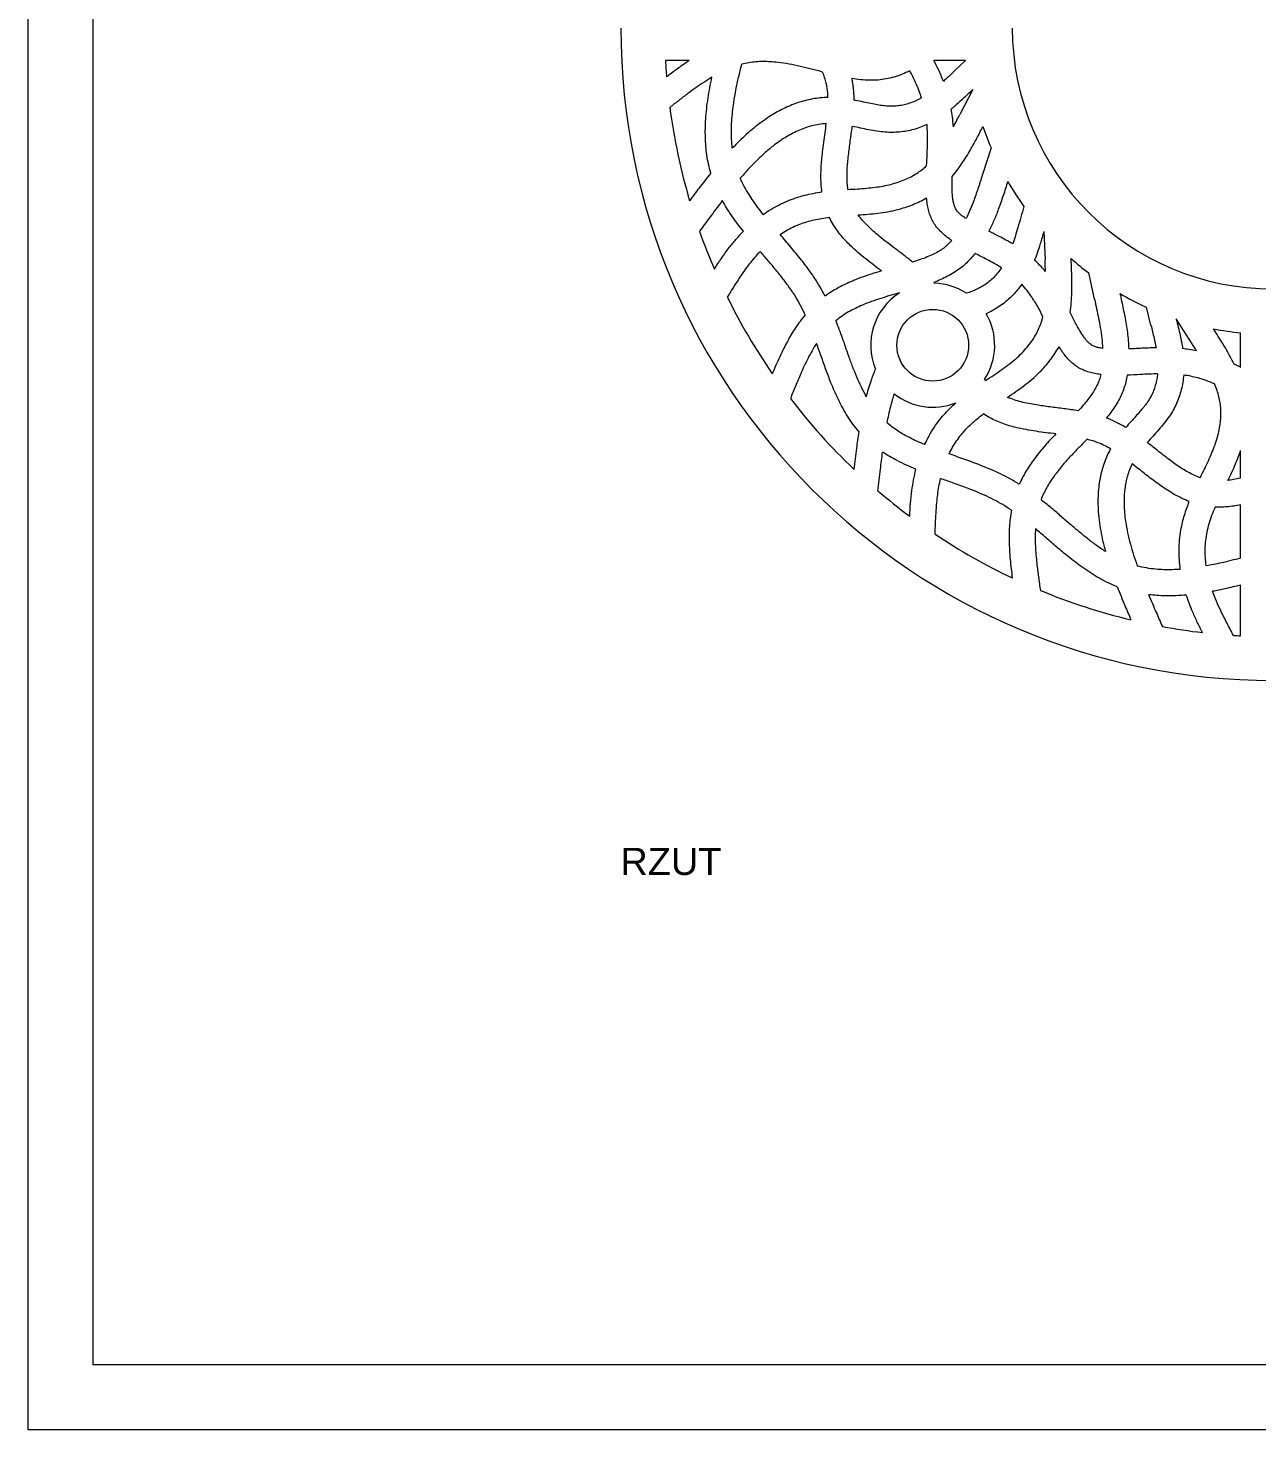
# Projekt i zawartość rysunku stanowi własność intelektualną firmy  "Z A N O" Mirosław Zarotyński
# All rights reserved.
# Model space of a CAD drawing. Header units: millimetres. Extents: x -1806 to 4134, y -1942 to 2258.
# Drawn here: x -1806 to 77, y -1942 to 207 of the extents above; entities that cross this region are included whole.
import ezdxf

# ---------------------------------------------------------------- set-up
doc = ezdxf.new("R2010")
doc.units = ezdxf.units.MM
doc.layers.add('tabelka', color=155, linetype='Continuous')
doc.layers.add('WYMIAR', color=96, linetype='Continuous')

msp = doc.modelspace()

# ---------------------------------------------------------------- linework, layer by layer
at = {"color": 7, "linetype": 'Continuous', "lineweight": 15}
for p, q in [((-792.9, 156.71), (-829.22, 156.71)), ((-369.58, 156.71), (-417.66, 156.71)), ((-369.58, 156.71), (-385.64, 141.39)), ((-358.01, 112.47), (-378.09, 74.11)), ((-330.24, 23.16), (-342.72, -16.22)), ((-249.21, -105.13), (-247.41, -148.39)), ((-171.62, -208.94), (-180.5, -168.59)), ((-85.04, -248.64), (-91.66, -221.34)), ((-22.99, -275.74), (-46.17, -239.18)), ((52.4, -313.37), (52.44, -260.63)), ((52.44, -482.99), (52.44, -440.92)), ((52.44, -605.76), (52.44, -524.07)), ((52.44, -724.95), (52.44, -647.08))]:
    msp.add_line(p, q, dxfattribs=at)
msp.add_circle((-419.53, -279.51), 55, dxfattribs=at)
for centre, radius, start, end in [((102.44, 206.71), 1000, 180, 270), ((102.44, 206.71), 400, 180, 270), ((102.44, 206.71), 933, 183.07199, 184.60729), ((102.44, 206.71), 933, 187.5, 196.48097), ((102.44, 206.71), 470, 198.75, 202.98683), ((102.44, 206.71), 470, 210, 215.60816), ((102.44, 206.71), 933, 199.50033, 203.32279), ((102.44, 206.71), 470, 228.75, 232.98683), ((-419.53, -279.51), 95, 56.92037, 88.34748), ((102.44, 206.71), 933, 206.25, 214.60729), ((-419.53, -279.51), 95, 122.51798, 202.59221), ((102.44, 206.71), 470, 240, 245.60816), ((-419.53, -279.51), 95, 326.58936, 30.59152), ((102.44, 206.71), 470, 258.75, 263.8933), ((102.44, 206.71), 933, 217.5, 226.48097), ((-419.53, -279.51), 95, 231.65462, 291.85176), ((102.44, 206.71), 933, 229.50033, 233.32279), ((102.44, 206.71), 933, 236.25, 244.60729), ((102.44, 206.71), 933, 247.5, 256.48097), ((102.44, 206.71), 933, 259.50033, 263.32279), ((102.44, 206.71), 933, 266.25, 266.92801)]:
    msp.add_arc(centre, radius, start, end, dxfattribs=at)
for points, knots in [([(-792.9, 156.71), (-796.3, 154.42), (-803.03, 149.91), (-814.59, 141.6), (-822.66, 135.47), (-827.54, 131.76)], [0, 0, 0, 0, 0.2879638, 0.5694089, 1, 1, 1, 1]), ([(-726.78, 22.6), (-727.21, 27.1), (-728.08, 36.18), (-728.25, 50), (-727.71, 64.06), (-726.44, 78.34), (-724.34, 94.37), (-721.26, 112.13), (-717.15, 131.61), (-713.95, 144.62), (-712.34, 151.18)], [0, 0, 0, 0, 0.1042526, 0.2103194, 0.3184065, 0.4286054, 0.5409108, 0.6910062, 0.8442038, 1, 1, 1, 1]), ([(-588.32, 139.31), (-594.05, 140.8), (-605.46, 143.77), (-622.59, 147.98), (-639.8, 151.57), (-655.05, 153.88), (-668.29, 155.08), (-679.41, 155.45), (-690.52, 155.02), (-701.56, 153.75), (-708.75, 152.04), (-712.34, 151.18)], [0, 0, 0, 0, 0.1410047, 0.2807346, 0.419876, 0.5594064, 0.647682, 0.7360415, 0.8242054, 0.9121198, 1, 1, 1, 1]), ([(-403.1, 125), (-404.33, 128.07), (-406.76, 134.18), (-411.54, 144.79), (-415.35, 152.2), (-417.66, 156.71)], [0, 0, 0, 0, 0.2841702, 0.5650127, 1, 1, 1, 1]), ([(-758.06, 131.29), (-762.29, 128.72), (-770.75, 123.57), (-782.96, 115.12), (-795.65, 105.83), (-808.83, 95.72), (-817.99, 88.53), (-822.58, 84.93)], [0, 0, 0, 0, 0.1867319, 0.3734475, 0.5601571, 0.7800982, 1, 1, 1, 1]), ([(-759.85, -15.62), (-761.06, -11.06), (-763.46, -2), (-765.85, 11.81), (-767.42, 25.64), (-768.16, 39.47), (-768.19, 53.27), (-767.54, 67.85), (-766.16, 83.2), (-764.02, 99.31), (-761.33, 115.35), (-759.15, 125.98), (-758.06, 131.29)], [0, 0, 0, 0, 0.0951571, 0.1894566, 0.2831093, 0.3762984, 0.4692081, 0.5619797, 0.6712997, 0.7807136, 0.8902851, 1, 1, 1, 1]), ([(-580.13, 100.24), (-580.24, 102.86), (-580.45, 107.9), (-581.36, 115.26), (-582.88, 122.8), (-585.14, 130.84), (-587.24, 136.43), (-588.32, 139.31)], [0, 0, 0, 0, 0.19564256, 0.37688841, 0.55340379, 0.77049099, 1, 1, 1, 1]), ([(-454.69, 141.11), (-458.59, 139.3), (-466.37, 135.68), (-478.49, 131.48), (-490.84, 128.43), (-503.61, 126.79), (-516.71, 126.49), (-530.08, 127.3), (-538.95, 128.59), (-543.41, 129.24)], [0, 0, 0, 0, 0.1416642, 0.2821299, 0.4212868, 0.5596582, 0.705042, 0.8517401, 1, 1, 1, 1]), ([(-540.07, 96.14), (-540.11, 99.29), (-540.2, 105.57), (-540.91, 114.25), (-541.96, 122.14), (-542.93, 126.88), (-543.41, 129.24)], [0, 0, 0, 0, 0.2841511, 0.5648367, 0.7831726, 1, 1, 1, 1]), ([(-436.54, 99.65), (-437.91, 103.65), (-440.66, 111.65), (-445.31, 122.48), (-449.99, 132.3), (-453.12, 138.17), (-454.69, 141.11)], [0, 0, 0, 0, 0.2800141, 0.5596068, 0.779543, 1, 1, 1, 1]), ([(-392.39, 134.97), (-394.4, 133.07), (-397.94, 129.71), (-401.54, 126.42), (-403.1, 125)], [0, 0, 0, 0, 0.56732, 1, 1, 1, 1]), ([(-385.64, 141.39), (-386.91, 140.18), (-389.15, 138.04), (-391.4, 135.9), (-392.39, 134.97)], [0, 0, 0, 0, 0.5640224, 1, 1, 1, 1]), ([(-358.01, 112.47), (-362.69, 107.98), (-371.04, 99.97), (-379.69, 92.3), (-383.49, 88.94)], [0, 0, 0, 0, 0.5609759, 1, 1, 1, 1]), ([(-580.13, 100.24), (-584.1, 100.11), (-592.04, 99.84), (-603.87, 98.1), (-615.54, 95.5), (-627, 92.02), (-638.19, 87.76), (-649.08, 82.79), (-659.63, 77.18), (-670.72, 70.47), (-682.24, 62.56), (-694.07, 53.36), (-705.41, 43.58), (-716.33, 33.33), (-723.3, 26.17), (-726.78, 22.6)], [0, 0, 0, 0, 0.06985838, 0.13982325, 0.2099556, 0.2802142, 0.35047219, 0.42059488, 0.49063341, 0.56064287, 0.64860868, 0.73647046, 0.82429456, 0.9121442, 1, 1, 1, 1]), ([(-538.02, 95.75), (-538.4, 95.82), (-539.08, 95.95), (-539.77, 96.08), (-540.07, 96.14)], [0, 0, 0, 0, 0.5586156, 1, 1, 1, 1]), ([(-436.54, 99.65), (-439.18, 98.24), (-444.47, 95.41), (-452.81, 92.07), (-461.3, 89.45), (-469.78, 87.66), (-478.16, 86.71), (-486.52, 86.69), (-495.22, 87.49), (-504.62, 88.95), (-514.93, 90.97), (-526.14, 93.38), (-533.96, 94.94), (-538.02, 95.75)], [0, 0, 0, 0, 0.08590616, 0.17193891, 0.25722571, 0.34044292, 0.42043849, 0.49852165, 0.57988297, 0.67080447, 0.77136297, 0.88121919, 1, 1, 1, 1]), ([(-383.49, 88.94), (-384.9, 87.73), (-387.4, 85.59), (-389.97, 83.5), (-391.09, 82.59)], [0, 0, 0, 0, 0.5604184, 1, 1, 1, 1]), ([(-387.94, 55.39), (-388.3, 60.5), (-388.94, 69.61), (-390.44, 78.62), (-391.09, 82.59)], [0, 0, 0, 0, 0.5599598, 1, 1, 1, 1]), ([(-387.94, 55.39), (-386.1, 58.84), (-382.8, 65.07), (-379.54, 71.32), (-378.09, 74.11)], [0, 0, 0, 0, 0.5539663, 1, 1, 1, 1]), ([(-582.73, 60.18), (-586.53, 59.84), (-594.09, 59.16), (-605.18, 56.77), (-615.91, 53.49), (-626.29, 49.33), (-636.32, 44.39), (-646.01, 38.76), (-655.36, 32.54), (-666.1, 24.55), (-677.98, 14.55), (-690.77, 2.43), (-702.95, -10.27), (-710.66, -19.11), (-714.52, -23.53)], [0, 0, 0, 0, 0.0714707, 0.1418298, 0.2115995, 0.2811667, 0.3507864, 0.4205921, 0.4906099, 0.5607732, 0.6709438, 0.7806977, 0.8903089, 1, 1, 1, 1]), ([(-589.43, -44.52), (-589.88, -40.28), (-590.78, -31.91), (-590.99, -19.41), (-590.6, -7.19), (-589.7, 4.78), (-588.35, 17.68), (-586.59, 31.43), (-584.56, 45.95), (-583.33, 55.49), (-582.73, 60.18)], [0, 0, 0, 0, 0.1214064, 0.2399051, 0.3559879, 0.4699988, 0.5820719, 0.7257526, 0.8653783, 1, 1, 1, 1]), ([(-549.57, -40.74), (-549.96, -37.45), (-550.75, -30.78), (-550.98, -20.54), (-550.69, -10.03), (-549.9, 0.73), (-548.39, 15.33), (-545.86, 33.74), (-543.92, 48.52), (-542.94, 55.96)], [0, 0, 0, 0, 0.1021865, 0.2073703, 0.3155836, 0.4266288, 0.5401419, 0.7683883, 1, 1, 1, 1]), ([(-428.29, 59.01), (-431.64, 57.47), (-438.34, 54.39), (-448.86, 51.04), (-459.56, 48.61), (-470.42, 47.16), (-481.35, 46.62), (-492.92, 46.98), (-505.07, 48.4), (-517.74, 50.68), (-530.33, 53.37), (-538.74, 55.1), (-542.94, 55.96)], [0, 0, 0, 0, 0.0944543, 0.1882428, 0.281672, 0.3749274, 0.46809, 0.5611495, 0.670708, 0.7804654, 0.8903561, 1, 1, 1, 1]), ([(-429.03, -4.22), (-428.71, 1.72), (-428.08, 13.61), (-427.46, 30.13), (-427.4, 45.29), (-427.99, 54.46), (-428.29, 59.01)], [0, 0, 0, 0, 0.2819393, 0.5643429, 0.7839954, 1, 1, 1, 1]), ([(-389.72, -20.74), (-387.13, -17.58), (-381.93, -11.24), (-374.81, -1.11), (-368.05, 9.39), (-360.37, 22.34), (-351.91, 37.78), (-345.72, 49.67), (-342.62, 55.63)], [0, 0, 0, 0, 0.1361328, 0.2736238, 0.4125733, 0.5529051, 0.7756633, 1, 1, 1, 1]), ([(-759.85, -15.62), (-766, -23.44), (-776.99, -37.41), (-787.57, -51.7), (-792.23, -57.98)], [0, 0, 0, 0, 0.5599695, 1, 1, 1, 1]), ([(-549.57, -40.74), (-544.72, -40.43), (-535.25, -39.83), (-521.38, -38.81), (-508.23, -37.46), (-495.77, -35.6), (-483.92, -33.03), (-472.81, -29.75), (-462.43, -25.84), (-452.91, -21.38), (-444.18, -16.33), (-436.16, -10.7), (-431.41, -6.38), (-429.03, -4.22)], [0, 0, 0, 0, 0.113136, 0.2211079, 0.3237406, 0.4210374, 0.5142258, 0.6060092, 0.6905267, 0.7722572, 0.8505594, 0.9251178, 1, 1, 1, 1]), ([(-368.46, -85.45), (-370.22, -84.23), (-373.47, -81.99), (-377.62, -78.55), (-380.73, -75.45), (-382.98, -72.64), (-384.68, -69.71), (-386.14, -66.21), (-387.51, -61.56), (-388.67, -55.59), (-389.5, -48.3), (-389.93, -39.93), (-390, -30.62), (-389.82, -24.12), (-389.72, -20.74)], [0, 0, 0, 0, 0.0887727, 0.1632855, 0.2233608, 0.2702821, 0.3119021, 0.3630975, 0.42696, 0.5127819, 0.6144513, 0.7306537, 0.8597328, 1, 1, 1, 1]), ([(-342.72, -16.22), (-344.93, -23.18), (-349.23, -36.79), (-355.59, -55.28), (-361.86, -71.46), (-366.28, -80.84), (-368.46, -85.45)], [0, 0, 0, 0, 0.2962509, 0.5794168, 0.7931127, 1, 1, 1, 1]), ([(-679.39, -78.88), (-681.99, -75.55), (-687.16, -68.94), (-694.46, -58.81), (-701.63, -47.95), (-708.52, -36.3), (-712.53, -27.76), (-714.52, -23.53)], [0, 0, 0, 0, 0.1928738, 0.3828064, 0.5697607, 0.7864931, 1, 1, 1, 1]), ([(-304.59, -28.29), (-306.89, -35.56), (-311.48, -50.08), (-318.42, -70.14), (-325.58, -88.43), (-330.76, -99.27), (-333.36, -104.7)], [0, 0, 0, 0, 0.2795691, 0.5591214, 0.7790723, 1, 1, 1, 1]), ([(-742.07, -57.86), (-748.65, -66.57), (-760.4, -82.13), (-771.96, -97.83), (-777.04, -104.74)], [0, 0, 0, 0, 0.56000117, 1, 1, 1, 1]), ([(-709.82, -104.88), (-713.06, -100.75), (-719.57, -92.46), (-728.14, -80.43), (-735.72, -68.91), (-739.94, -61.56), (-742.07, -57.86)], [0, 0, 0, 0, 0.27550324, 0.55424111, 0.77581049, 1, 1, 1, 1]), ([(-679.39, -78.88), (-675.56, -76.31), (-667.87, -71.14), (-655.66, -64.41), (-642.98, -58.49), (-629.77, -53.52), (-616.28, -49.6), (-602.79, -46.59), (-593.83, -45.2), (-589.43, -44.52)], [0, 0, 0, 0, 0.14240747, 0.28559348, 0.429592, 0.57375212, 0.7205305, 0.86252042, 1, 1, 1, 1]), ([(-533.9, -79.8), (-528.83, -79.45), (-518.69, -78.74), (-503.5, -77.2), (-488.36, -74.95), (-474.45, -71.9), (-461.83, -68.24), (-450.53, -64.17), (-439.54, -59.44), (-432.56, -55.66), (-429.09, -53.77)], [0, 0, 0, 0, 0.1398637, 0.2798996, 0.4200877, 0.5607004, 0.671303, 0.7815848, 0.8912267, 1, 1, 1, 1]), ([(-390.19, -119.04), (-392.74, -117.28), (-397.77, -113.83), (-404.7, -108.08), (-410.88, -101.88), (-416.2, -95.13), (-420.49, -87.78), (-423.81, -79.91), (-426.28, -71.59), (-428.07, -62.83), (-428.74, -56.82), (-429.09, -53.77)], [0, 0, 0, 0, 0.1172852, 0.2306858, 0.3406985, 0.4483851, 0.5554621, 0.6619228, 0.7710261, 0.8835934, 1, 1, 1, 1]), ([(-653.62, -109.71), (-650.41, -107.65), (-643.99, -103.54), (-633.87, -98.28), (-623.46, -93.77), (-612.62, -90.09), (-601.41, -87.19), (-589.86, -84.94), (-582.09, -83.9), (-578.19, -83.38)], [0, 0, 0, 0, 0.1417148, 0.2831545, 0.423685, 0.5629806, 0.7083108, 0.8538265, 1, 1, 1, 1]), ([(-498.12, -165.62), (-502.09, -162.63), (-510.12, -156.57), (-522.23, -147.24), (-534.33, -137.31), (-544.71, -127.9), (-553.33, -119.13), (-560.3, -111.22), (-566.89, -102.66), (-573.03, -93.42), (-576.45, -86.76), (-578.19, -83.38)], [0, 0, 0, 0, 0.1285636, 0.2604348, 0.3953827, 0.5336487, 0.622556, 0.7133417, 0.8063299, 0.9017939, 1, 1, 1, 1]), ([(-450.42, -152.06), (-454.72, -148.62), (-463.27, -141.77), (-476.33, -131.95), (-489.17, -122.26), (-500.68, -113.24), (-510.74, -104.76), (-519.28, -96.81), (-527.14, -88.62), (-531.67, -82.71), (-533.9, -79.8)], [0, 0, 0, 0, 0.1490026, 0.2968794, 0.4424568, 0.5845563, 0.6931034, 0.7985441, 0.9007725, 1, 1, 1, 1]), ([(-279.68, -66.95), (-281.27, -72.3), (-284.47, -83.02), (-288.76, -97.99), (-292.87, -111.77), (-295.62, -120.11), (-297, -124.29)], [0, 0, 0, 0, 0.2799889, 0.5599937, 0.7799805, 1, 1, 1, 1]), ([(-754.32, -162.68), (-750.72, -157.19), (-743.41, -146.05), (-732.35, -130.88), (-721.2, -116.99), (-713.65, -108.95), (-709.82, -104.88)], [0, 0, 0, 0, 0.26951248, 0.54699514, 0.77078335, 1, 1, 1, 1]), ([(-297, -124.29), (-300.5, -122.23), (-307.37, -118.19), (-317.01, -113.05), (-325.64, -108.6), (-330.82, -105.99), (-333.36, -104.7)], [0, 0, 0, 0, 0.2948745, 0.5786841, 0.7933525, 1, 1, 1, 1]), ([(-249.21, -105.13), (-251.01, -111.36), (-254.24, -122.47), (-257.9, -133.44), (-259.5, -138.25)], [0, 0, 0, 0, 0.5609752, 1, 1, 1, 1]), ([(-584.53, -204.17), (-587.11, -199.31), (-592.27, -189.59), (-601.11, -175.66), (-610.57, -162.17), (-622.46, -146.6), (-636.87, -129.16), (-648.05, -116.18), (-653.62, -109.71)], [0, 0, 0, 0, 0.1407063, 0.2811505, 0.4215418, 0.561882, 0.7818509, 1, 1, 1, 1]), ([(-390.19, -119.04), (-392.18, -121.17), (-396.05, -125.32), (-402.7, -130.76), (-410.06, -135.6), (-418.56, -140.14), (-428.23, -144.41), (-438.99, -148.43), (-446.54, -150.83), (-450.42, -152.06)], [0, 0, 0, 0, 0.1258551, 0.2441297, 0.369293, 0.5050122, 0.6589735, 0.8243862, 1, 1, 1, 1]), ([(-734.34, -205.95), (-731.46, -201.33), (-725.71, -192.11), (-716.91, -178.42), (-708.45, -165.99), (-700.26, -154.88), (-692.43, -145.02), (-686.8, -138.83), (-684, -135.74)], [0, 0, 0, 0, 0.1886849, 0.3768052, 0.563897, 0.7100025, 0.8553165, 1, 1, 1, 1]), ([(-615.06, -232.87), (-617.37, -228.02), (-621.95, -218.46), (-629.98, -204.64), (-638.92, -191.22), (-648.97, -177.67), (-659.99, -163.91), (-671.83, -149.87), (-679.91, -140.48), (-684, -135.74)], [0, 0, 0, 0, 0.1348175, 0.2659748, 0.4005291, 0.5393345, 0.6891057, 0.8428437, 1, 1, 1, 1]), ([(-354.6, -138.79), (-356.93, -141.64), (-361.58, -147.31), (-369.35, -155.07), (-377.73, -162.07), (-386.88, -168.33), (-396.7, -173.91), (-407.11, -178.93), (-414.3, -181.78), (-417.91, -183.22)], [0, 0, 0, 0, 0.1408737, 0.2805963, 0.4194044, 0.5580841, 0.7041092, 0.8513808, 1, 1, 1, 1]), ([(-314.09, -160.73), (-317.78, -158.5), (-325.17, -154.03), (-338.72, -146.79), (-348.59, -141.82), (-354.6, -138.79)], [0, 0, 0, 0, 0.2806414, 0.56175296, 1, 1, 1, 1]), ([(-259.5, -138.25), (-260.21, -140.25), (-261.47, -143.82), (-262.84, -147.35), (-263.44, -148.9)], [0, 0, 0, 0, 0.5604746, 1, 1, 1, 1]), ([(-246.67, -166.69), (-249.6, -163.23), (-254.87, -157), (-260.8, -151.39), (-263.44, -148.9)], [0, 0, 0, 0, 0.5552582, 1, 1, 1, 1]), ([(-246.67, -166.69), (-246.8, -163.31), (-247.03, -157.2), (-247.3, -151.1), (-247.41, -148.39)], [0, 0, 0, 0, 0.5548763, 1, 1, 1, 1]), ([(-208.89, -229.25), (-208.27, -224.26), (-207.02, -214.22), (-206.32, -198.95), (-206.19, -182.57), (-206.65, -165.12), (-207.18, -152.82), (-207.45, -146.66)], [0, 0, 0, 0, 0.1822667, 0.366892, 0.553751, 0.7762084, 1, 1, 1, 1]), ([(-498.12, -165.62), (-503.32, -167.17), (-513.89, -170.33), (-529.83, -175.83), (-543.76, -181.41), (-555.59, -186.87), (-565.34, -191.93), (-575.09, -197.61), (-581.36, -201.96), (-584.53, -204.17)], [0, 0, 0, 0, 0.1711725, 0.3482497, 0.5318926, 0.6440732, 0.7594878, 0.8781057, 1, 1, 1, 1]), ([(-314.09, -160.73), (-315.93, -163.32), (-319.59, -168.47), (-325.89, -175.47), (-332.64, -181.74), (-339.26, -186.74), (-345.77, -190.7), (-352.32, -193.94), (-359.69, -197.03), (-364.94, -198.92), (-367.68, -199.91)], [0, 0, 0, 0, 0.140218, 0.2797743, 0.4162002, 0.5473311, 0.6465837, 0.75307, 0.870738, 1, 1, 1, 1]), ([(-416.8, -184.55), (-417, -184.3), (-417.37, -183.85), (-417.75, -183.41), (-417.91, -183.22)], [0, 0, 0, 0, 0.559968, 1, 1, 1, 1]), ([(-282.89, -185.94), (-284.74, -188.45), (-288.45, -193.49), (-294.62, -200.58), (-301.62, -207.64), (-309.5, -214.55), (-315.52, -218.74), (-318.52, -220.83)], [0, 0, 0, 0, 0.1868757, 0.3742036, 0.5614486, 0.7813851, 1, 1, 1, 1]), ([(-250.69, -235.31), (-253.27, -230.39), (-258.43, -220.57), (-266.39, -207.36), (-274.44, -195.7), (-280.08, -189.18), (-282.89, -185.94)], [0, 0, 0, 0, 0.2818433, 0.5630508, 0.7823289, 1, 1, 1, 1]), ([(-470.6, -199.4), (-475.43, -200.74), (-485.05, -203.42), (-499.36, -207.71), (-513.5, -212.47), (-526.43, -217.51), (-538.14, -222.82), (-548.58, -228.35), (-558.63, -234.56), (-564.79, -239.43), (-567.87, -241.86)], [0, 0, 0, 0, 0.14048618, 0.2800695, 0.41928634, 0.55887317, 0.66923391, 0.77976249, 0.89004461, 1, 1, 1, 1]), ([(-171.62, -208.94), (-170.53, -213.91), (-168.37, -223.7), (-165.34, -238.2), (-162.6, -253.12), (-160.3, -268.46), (-159.52, -279.16), (-159.13, -284.42)], [0, 0, 0, 0, 0.1994037, 0.3927324, 0.5800415, 0.7934678, 1, 1, 1, 1]), ([(-132.56, -200.32), (-130.83, -208.15), (-127.38, -223.81), (-123.57, -243.7), (-121.18, -259.96), (-119.75, -272.55), (-119.29, -280.99), (-119.05, -285.22)], [0, 0, 0, 0, 0.2794293, 0.5588544, 0.7054082, 0.8523431, 1, 1, 1, 1]), ([(-615.06, -232.87), (-617.72, -236.18), (-622.98, -242.7), (-630.03, -252.91), (-636.47, -263.14), (-642.33, -273.41), (-648.25, -284.69), (-654.13, -296.95), (-660, -310.12), (-663.67, -318.87), (-665.48, -323.19)], [0, 0, 0, 0, 0.1226362, 0.2419102, 0.3581522, 0.4719683, 0.5834482, 0.7259876, 0.8646367, 1, 1, 1, 1]), ([(-338.72, -333.75), (-334.44, -330.9), (-326.08, -325.33), (-313.95, -317.07), (-302.71, -308.86), (-292.43, -300.51), (-283.13, -291.76), (-274.94, -282.74), (-267.84, -273.55), (-261.92, -264.35), (-257.09, -255.02), (-253.28, -245.37), (-251.57, -238.71), (-250.69, -235.31)], [0, 0, 0, 0, 0.1137516, 0.2219897, 0.3245266, 0.4214124, 0.5147314, 0.6064724, 0.6904838, 0.7712167, 0.8480553, 0.9224577, 1, 1, 1, 1]), ([(-333.46, -229.2), (-334.26, -229.57), (-335.68, -230.24), (-337.12, -230.88), (-337.76, -231.16)], [0, 0, 0, 0, 0.5598738, 1, 1, 1, 1]), ([(-318.52, -220.83), (-321.24, -222.54), (-326.08, -225.57), (-331.21, -228.09), (-333.46, -229.2)], [0, 0, 0, 0, 0.5607853, 1, 1, 1, 1]), ([(-159.13, -284.42), (-161.11, -284.1), (-164.72, -283.51), (-169.54, -282.19), (-173.33, -280.73), (-176.42, -279.05), (-179.29, -276.85), (-182.41, -273.8), (-185.77, -269.81), (-189.3, -264.91), (-192.94, -259.22), (-196.72, -252.69), (-200.64, -245.43), (-204.71, -237.54), (-207.47, -232.07), (-208.89, -229.25)], [0, 0, 0, 0, 0.0768258, 0.1405315, 0.1916094, 0.2322615, 0.2750556, 0.3302525, 0.3994564, 0.4751634, 0.5619473, 0.6588477, 0.7648308, 0.8788473, 1, 1, 1, 1]), ([(-521.36, -358.38), (-523.96, -353.52), (-529.24, -343.68), (-536.05, -328.13), (-542.45, -312), (-549.71, -292.15), (-557.84, -268.6), (-564.51, -250.81), (-567.87, -241.86)], [0, 0, 0, 0, 0.1316769, 0.2667686, 0.4050703, 0.5461153, 0.7717792, 1, 1, 1, 1]), ([(-85.04, -248.64), (-84.21, -252.04), (-82.59, -258.7), (-79.87, -270.23), (-78.26, -278.44), (-77.3, -283.34)], [0, 0, 0, 0, 0.2946818, 0.5782061, 1, 1, 1, 1]), ([(-46.17, -239.18), (-45.14, -243.41), (-43.08, -251.88), (-40.39, -263.69), (-38.16, -274.61), (-37.08, -281.33), (-36.54, -284.68)], [0, 0, 0, 0, 0.2811028, 0.5615657, 0.7811685, 1, 1, 1, 1]), ([(42.67, -308.42), (40, -303.28), (34.62, -292.94), (23.88, -274.92), (15.74, -262.12), (10.75, -254.26)], [0, 0, 0, 0, 0.2763142, 0.5561046, 1, 1, 1, 1]), ([(-597.61, -276.57), (-599.94, -280.29), (-604.59, -287.73), (-610.82, -299.32), (-616.61, -311.12), (-623.05, -325.38), (-630.07, -342.11), (-635.2, -354.88), (-637.76, -361.27)], [0, 0, 0, 0, 0.1402604, 0.2802799, 0.4202676, 0.5602692, 0.7801669, 1, 1, 1, 1]), ([(-532.41, -412.09), (-535.61, -408.22), (-541.97, -400.57), (-550.25, -388.27), (-557.65, -375.72), (-564.23, -362.94), (-570.17, -350.03), (-576.6, -334.62), (-583.38, -316.73), (-590.52, -296.52), (-595.26, -283.17), (-597.61, -276.57)], [0, 0, 0, 0, 0.099522, 0.1971959, 0.2933267, 0.3882069, 0.4820403, 0.5749694, 0.7192283, 0.8611051, 1, 1, 1, 1]), ([(-15.16, -288.11), (-16.6, -285.81), (-19.21, -281.68), (-21.83, -277.57), (-22.99, -275.74)], [0, 0, 0, 0, 0.556007, 1, 1, 1, 1]), ([(-305.05, -359.36), (-300.72, -356.44), (-292.06, -350.59), (-279.36, -341.38), (-267.1, -331.54), (-256.38, -321.59), (-247.15, -311.74), (-239.32, -302.21), (-232.14, -292.26), (-228.03, -285.23), (-225.99, -281.74)], [0, 0, 0, 0, 0.1399455, 0.2800599, 0.4203459, 0.5610804, 0.6717051, 0.7819282, 0.8914319, 1, 1, 1, 1]), ([(-161.91, -324.4), (-165, -323.96), (-171.08, -323.1), (-179.91, -320.93), (-188.24, -317.98), (-196.02, -314.09), (-203.11, -309.19), (-209.55, -303.38), (-215.45, -296.81), (-220.96, -289.56), (-224.3, -284.37), (-225.99, -281.74)], [0, 0, 0, 0, 0.11666893, 0.2294398, 0.33892985, 0.44630144, 0.55333178, 0.6600433, 0.76965771, 0.88289643, 1, 1, 1, 1]), ([(-77.3, -283.34), (-81.39, -283.47), (-89.44, -283.72), (-100.47, -284.29), (-110.29, -284.81), (-116.17, -285.08), (-119.05, -285.22)], [0, 0, 0, 0, 0.2937804, 0.5777173, 0.792895, 1, 1, 1, 1]), ([(-15.16, -288.11), (-19.1, -287.33), (-26.19, -285.93), (-33.36, -285.06), (-36.54, -284.68)], [0, 0, 0, 0, 0.5561006, 1, 1, 1, 1]), ([(-521.36, -358.38), (-520.26, -354.35), (-518.07, -346.3), (-513.52, -332.11), (-509.63, -322.11), (-507.24, -316)], [0, 0, 0, 0, 0.2802099, 0.5600577, 1, 1, 1, 1]), ([(52.4, -313.37), (50.6, -312.43), (47.38, -310.74), (44.11, -309.13), (42.67, -308.42)], [0, 0, 0, 0, 0.5584796, 1, 1, 1, 1]), ([(-338.72, -333.75), (-339, -333.39), (-339.51, -332.75), (-340.01, -332.1), (-340.23, -331.82)], [0, 0, 0, 0, 0.55920699, 1, 1, 1, 1]), ([(-161.91, -324.4), (-162.6, -327.03), (-163.95, -332.19), (-167.04, -339.73), (-170.96, -347.21), (-175.93, -355.02), (-181.93, -363.14), (-188.9, -371.58), (-193.97, -377.14), (-196.58, -380)], [0, 0, 0, 0, 0.1227669, 0.2411781, 0.3679352, 0.5048601, 0.6594724, 0.8248988, 1, 1, 1, 1]), ([(-121.3, -325.35), (-121.96, -328.75), (-123.27, -335.52), (-126.23, -345.43), (-130.02, -355), (-134.69, -364.35), (-140.18, -373.5), (-146.37, -382.48), (-150.9, -388.21), (-153.17, -391.08)], [0, 0, 0, 0, 0.1405232, 0.2799898, 0.418743, 0.5575771, 0.7038246, 0.8512778, 1, 1, 1, 1]), ([(-74.87, -323.3), (-75.21, -326.03), (-75.89, -331.48), (-77.72, -339.44), (-80.11, -347.08), (-83.07, -354.24), (-86.69, -361.07), (-91.08, -367.68), (-96.25, -374.43), (-102.17, -381.46), (-108.83, -388.96), (-116.1, -397), (-121.01, -402.65), (-123.55, -405.58)], [0, 0, 0, 0, 0.0845748, 0.1684737, 0.2505967, 0.3299608, 0.4062112, 0.4876237, 0.5730603, 0.6672403, 0.7699987, 0.8810118, 1, 1, 1, 1]), ([(-74.87, -323.3), (-79.22, -323.43), (-87.94, -323.68), (-103.41, -324.52), (-114.54, -325.03), (-121.3, -325.35)], [0, 0, 0, 0, 0.281359, 0.5628487, 1, 1, 1, 1]), ([(-34.87, -325.2), (-35.28, -328.95), (-36.1, -336.44), (-38.45, -347.52), (-41.63, -358.36), (-45.72, -368.85), (-50.71, -378.86), (-56.99, -388.86), (-64.47, -398.84), (-72.98, -408.89), (-81.83, -418.71), (-87.68, -425.32), (-90.61, -428.63)], [0, 0, 0, 0, 0.0939482, 0.1881306, 0.2821676, 0.3757532, 0.4686837, 0.5610572, 0.6700295, 0.7795994, 0.8897057, 1, 1, 1, 1]), ([(12.56, -338.67), (8.32, -336.97), (-0.19, -333.56), (-12.44, -329.81), (-24.01, -326.97), (-31.24, -325.8), (-34.87, -325.2)], [0, 0, 0, 0, 0.2773577, 0.5559042, 0.7766278, 1, 1, 1, 1]), ([(-9.68, -482.53), (-7.49, -478.09), (-3.19, -469.41), (2.98, -456.66), (8.5, -444.37), (13.2, -432.45), (16.96, -420.7), (19.75, -409.03), (21.53, -397.79), (22.33, -387.14), (22.25, -377.2), (21.25, -367.58), (19.28, -358.07), (16.42, -348.38), (13.87, -341.96), (12.56, -338.67)], [0, 0, 0, 0, 0.0982767, 0.1920092, 0.2810376, 0.365361, 0.4460914, 0.5255753, 0.603058, 0.6716015, 0.7372387, 0.7998326, 0.863142, 0.9296277, 1, 1, 1, 1]), ([(-489.45, -398.52), (-488.62, -394.32), (-486.96, -385.92), (-483.44, -371.04), (-480.36, -360.47), (-478.47, -354.01)], [0, 0, 0, 0, 0.28002276, 0.55988824, 1, 1, 1, 1]), ([(-196.58, -380), (-203.81, -378.87), (-218.18, -376.64), (-239.6, -374.07), (-257.71, -371.6), (-272.44, -369.03), (-283.84, -366.49), (-294.75, -363.45), (-301.66, -360.71), (-305.05, -359.36)], [0, 0, 0, 0, 0.1982149, 0.394084, 0.5846601, 0.6933812, 0.7989244, 0.9010964, 1, 1, 1, 1]), ([(-431.99, -431.83), (-429.77, -427.31), (-425.32, -418.24), (-417.35, -405.29), (-409.07, -393.79), (-400.68, -383.88), (-392.62, -375.43), (-386.97, -370.24), (-384.18, -367.68)], [0, 0, 0, 0, 0.1873863, 0.3758907, 0.5655792, 0.7142663, 0.8590782, 1, 1, 1, 1]), ([(-394.46, -446.04), (-392.7, -442.61), (-389.19, -435.76), (-383.02, -426.01), (-376.22, -416.78), (-368.61, -408.06), (-360.28, -399.85), (-351.32, -392.04), (-345.03, -387.2), (-341.89, -384.77)], [0, 0, 0, 0, 0.1416932, 0.2831477, 0.4237114, 0.5630242, 0.708343, 0.8538397, 1, 1, 1, 1]), ([(-230.95, -415.44), (-235.9, -414.81), (-245.94, -413.55), (-261.16, -411.5), (-276.67, -408.98), (-290.42, -406.09), (-302.3, -402.88), (-312.33, -399.61), (-322.35, -395.59), (-332.33, -390.77), (-338.67, -386.79), (-341.89, -384.77)], [0, 0, 0, 0, 0.1289634, 0.2612157, 0.3964364, 0.5347381, 0.6235864, 0.7141848, 0.8068965, 0.902077, 1, 1, 1, 1]), ([(-431.99, -431.83), (-435.96, -430.13), (-443.83, -426.76), (-455.26, -421.19), (-465.43, -415.6), (-474.36, -410.01), (-482.17, -404.55), (-487.03, -400.52), (-489.45, -398.52)], [0, 0, 0, 0, 0.1942913, 0.3848765, 0.5717614, 0.716188, 0.8587882, 1, 1, 1, 1]), ([(-123.55, -405.58), (-126.21, -404.02), (-131.53, -400.9), (-141.33, -395.84), (-148.68, -392.89), (-153.17, -391.08)], [0, 0, 0, 0, 0.2805676, 0.5604804, 1, 1, 1, 1]), ([(-540.02, -469.85), (-538.77, -459.05), (-536.54, -439.75), (-533.67, -420.54), (-532.41, -412.09)], [0, 0, 0, 0, 0.5600175, 1, 1, 1, 1]), ([(-230.95, -415.44), (-233.75, -418.4), (-239.44, -424.38), (-247.82, -433.73), (-256.13, -443.58), (-263.66, -453.29), (-270.42, -462.82), (-276.38, -472.12), (-282.04, -481.98), (-285.32, -488.92), (-286.98, -492.44)], [0, 0, 0, 0, 0.1277974, 0.2588428, 0.3934054, 0.5317778, 0.6439433, 0.7593745, 0.8780354, 1, 1, 1, 1]), ([(-183.05, -423.66), (-186.92, -427.59), (-194.64, -435.42), (-206.07, -447.22), (-217.11, -459.28), (-226.3, -470.28), (-233.73, -480.13), (-239.57, -488.67), (-244.92, -497.54), (-249.71, -506.71), (-252.27, -513.1), (-253.55, -516.29)], [0, 0, 0, 0, 0.1411952, 0.2811008, 0.420271, 0.5594612, 0.6474188, 0.7357224, 0.8240276, 0.912127, 1, 1, 1, 1]), ([(-146.96, -438.2), (-150.17, -436.42), (-156.43, -432.94), (-165.66, -429), (-174.5, -425.96), (-180.15, -424.44), (-183.05, -423.66)], [0, 0, 0, 0, 0.2820541, 0.5504589, 0.7696307, 1, 1, 1, 1]), ([(-9.68, -482.53), (-12.81, -481.31), (-19.13, -478.86), (-28.28, -474.12), (-37.33, -468.74), (-46.29, -462.74), (-58.19, -454.13), (-72.86, -442.59), (-84.65, -433.32), (-90.61, -428.63)], [0, 0, 0, 0, 0.1030036, 0.2082174, 0.3159936, 0.4264005, 0.539293, 0.7670377, 1, 1, 1, 1]), ([(-503.49, -502.76), (-502.24, -491.64), (-500.02, -471.79), (-497.55, -451.98), (-496.46, -443.26)], [0, 0, 0, 0, 0.5599969, 1, 1, 1, 1]), ([(-445.3, -469.61), (-450.17, -467.55), (-459.98, -463.41), (-473.37, -456.86), (-485.6, -450.19), (-492.83, -445.58), (-496.46, -443.26)], [0, 0, 0, 0, 0.2754305, 0.5540295, 0.7756032, 1, 1, 1, 1]), ([(-286.98, -492.44), (-291.65, -489.61), (-301.01, -483.95), (-315.67, -476.54), (-330.68, -469.77), (-348.87, -462.39), (-370.18, -454.59), (-386.39, -448.88), (-394.46, -446.04)], [0, 0, 0, 0, 0.1395703, 0.2795085, 0.4198858, 0.5605403, 0.781274, 1, 1, 1, 1]), ([(-146.96, -438.2), (-148.75, -441.6), (-152.31, -448.34), (-156.51, -458.86), (-159.9, -469.45), (-162.47, -480.03), (-164.52, -491.58), (-165.89, -504.07), (-166.44, -517.42), (-166.14, -531.93), (-164.8, -547.52), (-162.3, -564.03), (-159.03, -580.02), (-156.31, -590.42), (-154.97, -595.56)], [0, 0, 0, 0, 0.0711881, 0.1413968, 0.2100911, 0.277388, 0.3433657, 0.4278405, 0.5103646, 0.5912674, 0.6972183, 0.8005518, 0.9012909, 1, 1, 1, 1]), ([(32.78, -486.86), (34.82, -482.67), (38.9, -474.28), (44.25, -462.44), (48.82, -451.33), (51.24, -444.39), (52.44, -440.92)], [0, 0, 0, 0, 0.27958, 0.5594781, 0.7795665, 1, 1, 1, 1]), ([(-454.85, -541.57), (-454.47, -535.05), (-453.72, -521.81), (-451.74, -503.23), (-449.05, -485.72), (-446.56, -475.03), (-445.3, -469.61)], [0, 0, 0, 0, 0.269563, 0.5470611, 0.7708318, 1, 1, 1, 1]), ([(-113.89, -461.19), (-115.32, -464.23), (-118.18, -470.32), (-121.3, -479.96), (-123.67, -489.83), (-125.25, -499.88), (-126.24, -511.05), (-126.44, -523.27), (-125.69, -536.49), (-123.93, -551.11), (-120.96, -567.06), (-116.73, -584.24), (-111.74, -601.21), (-107.88, -612.34), (-105.95, -617.9)], [0, 0, 0, 0, 0.0624769, 0.1252056, 0.1882181, 0.2513938, 0.3144881, 0.3967422, 0.4788234, 0.5609039, 0.6708526, 0.7806378, 0.890303, 1, 1, 1, 1]), ([(-26.3, -519.03), (-30.3, -517.38), (-38.17, -514.13), (-49.31, -508.2), (-59.82, -501.84), (-69.78, -495.13), (-82.24, -486.09), (-96.82, -474.65), (-108.29, -465.61), (-113.89, -461.19)], [0, 0, 0, 0, 0.12289141, 0.24229728, 0.35874313, 0.47261509, 0.58418046, 0.79685376, 1, 1, 1, 1]), ([(-415.91, -569.05), (-415.72, -563.66), (-415.35, -552.9), (-414.59, -536.8), (-413.5, -521.93), (-412, -508.33), (-410.18, -495.99), (-408.45, -487.88), (-407.59, -483.83)], [0, 0, 0, 0, 0.1886606, 0.3767667, 0.5638602, 0.7099772, 0.8553071, 1, 1, 1, 1]), ([(-299.07, -532.35), (-303.45, -529.45), (-312.12, -523.69), (-325.92, -516.07), (-340.4, -509.15), (-355.97, -502.6), (-372.51, -496.29), (-389.89, -490.07), (-401.65, -485.92), (-407.59, -483.83)], [0, 0, 0, 0, 0.1320227, 0.2618228, 0.3961933, 0.5355783, 0.6864371, 0.8415023, 1, 1, 1, 1]), ([(52.44, -482.99), (48.76, -483.89), (42.26, -485.48), (35.65, -486.44), (32.78, -486.86)], [0, 0, 0, 0, 0.5667801, 1, 1, 1, 1]), ([(-299.07, -532.35), (-299.74, -536.56), (-301.05, -544.87), (-302.08, -557.28), (-302.55, -569.42), (-302.5, -581.29), (-301.98, -594.06), (-300.95, -607.66), (-299.45, -622.05), (-298.24, -631.49), (-297.65, -636.16)], [0, 0, 0, 0, 0.1226856, 0.2419991, 0.3582541, 0.4720717, 0.5835446, 0.7260638, 0.8646813, 1, 1, 1, 1]), ([(-154.97, -595.56), (-159.64, -592.45), (-169.08, -586.15), (-182.71, -575.66), (-196.28, -564.58), (-210.04, -552.84), (-224.13, -540.68), (-238.62, -528.29), (-248.56, -520.3), (-253.55, -516.29)], [0, 0, 0, 0, 0.1329594, 0.2688158, 0.407371, 0.5482243, 0.6976886, 0.848477, 1, 1, 1, 1]), ([(-40.05, -622.98), (-40.62, -618.01), (-41.77, -608.02), (-42.08, -592.89), (-41.31, -577.69), (-39.44, -563.69), (-36.79, -551.07), (-33.75, -539.96), (-30.27, -529.3), (-27.62, -522.42), (-26.3, -519.03)], [0, 0, 0, 0, 0.14160486, 0.28405561, 0.42736139, 0.57153777, 0.68304736, 0.79152928, 0.89713677, 1, 1, 1, 1]), ([(-0.38, -617.83), (-0.88, -613.5), (-1.88, -604.83), (-2.04, -591.74), (-1.2, -578.73), (0.83, -565.73), (4.08, -552.84), (8.31, -540.05), (11.72, -531.74), (13.43, -527.57)], [0, 0, 0, 0, 0.1411528, 0.282698, 0.4237229, 0.5634676, 0.7087501, 0.8540261, 1, 1, 1, 1]), ([(52.44, -524.07), (48.95, -524.74), (41.9, -526.11), (31.85, -527.27), (22.32, -527.82), (16.42, -527.65), (13.43, -527.57)], [0, 0, 0, 0, 0.2713761, 0.5489281, 0.7719548, 1, 1, 1, 1]), ([(-262.13, -560.9), (-262.31, -565.33), (-262.66, -574.19), (-262.28, -587.47), (-261.41, -600.72), (-259.85, -616.45), (-257.56, -634.63), (-255.59, -648.39), (-254.6, -655.27)], [0, 0, 0, 0, 0.1402842, 0.2803042, 0.4202861, 0.5602827, 0.7801742, 1, 1, 1, 1]), ([(-136.69, -649.88), (-141.42, -647.9), (-150.81, -643.98), (-164.18, -636.86), (-176.93, -629.15), (-189.1, -620.89), (-200.8, -612.26), (-214.19, -601.69), (-229.17, -589.17), (-245.7, -574.86), (-256.7, -565.52), (-262.13, -560.9)], [0, 0, 0, 0, 0.0995724, 0.1973671, 0.293674, 0.3887288, 0.4827108, 0.5757169, 0.719932, 0.8615399, 1, 1, 1, 1]), ([(-40.05, -622.98), (-44.31, -623.23), (-52.77, -623.71), (-65.38, -623.65), (-78.47, -622.86), (-92.05, -621.18), (-101.33, -618.99), (-105.95, -617.9)], [0, 0, 0, 0, 0.1930305, 0.3827105, 0.5693191, 0.7859242, 1, 1, 1, 1]), ([(52.44, -605.76), (47.47, -607.05), (37.57, -609.62), (20, -613.83), (7.32, -616.32), (-0.38, -617.83)], [0, 0, 0, 0, 0.28449408, 0.56580735, 1, 1, 1, 1]), ([(-136.69, -649.88), (-134.77, -654.71), (-130.98, -664.3), (-123.95, -681.15), (-118.8, -693.15), (-115.66, -700.44)], [0, 0, 0, 0, 0.2846054, 0.5649504, 1, 1, 1, 1]), ([(-88.65, -661.84), (-84.76, -670.98), (-77.82, -687.29), (-70.71, -703.53), (-67.58, -710.67)], [0, 0, 0, 0, 0.5602136, 1, 1, 1, 1]), ([(-30.87, -662.38), (-36.24, -662.78), (-46.99, -663.6), (-62.03, -663.73), (-75.93, -663.2), (-84.4, -662.3), (-88.65, -661.84)], [0, 0, 0, 0, 0.2791472, 0.5586201, 0.7788584, 1, 1, 1, 1]), ([(-6.04, -719.96), (-8.6, -714.9), (-13.77, -704.65), (-20.46, -689.94), (-26.27, -675.82), (-29.32, -666.89), (-30.87, -662.38)], [0, 0, 0, 0, 0.2709464, 0.5488404, 0.7721413, 1, 1, 1, 1]), ([(52.44, -647.08), (44.46, -649.06), (30.2, -652.59), (15.79, -655.44), (9.45, -656.69)], [0, 0, 0, 0, 0.56017788, 1, 1, 1, 1]), ([(41.42, -724.3), (38.11, -718.08), (31.5, -705.68), (22.73, -688.24), (15.25, -671.95), (11.38, -661.76), (9.45, -656.69)], [0, 0, 0, 0, 0.2823252, 0.5632713, 0.7824109, 1, 1, 1, 1])]:
    msp.add_open_spline(points, degree=3, knots=knots, dxfattribs=at)
at = {"layer": 'tabelka', "lineweight": 5}
for points in [[(-1806.33, 2257.88), (4133.67, 2257.88), (4133.67, -1942.12), (-1806.33, -1942.12)], [(-1706.33, 2157.88), (4033.67, 2157.88), (4033.67, -1842.12), (-1706.33, -1842.12)]]:
    msp.add_lwpolyline(points, close=True, dxfattribs=at)

# ---------------------------------------------------------------- texts
at = {"layer": 'WYMIAR', "insert": (-898.3, -1049.87), "char_height": 41.5951, "width": 196.5247, "attachment_point": 1}
msp.add_mtext('{\\f@Arial Unicode MS|b0|i0|c238|p34;RZUT}', dxfattribs=at)

doc.saveas('drawing.dxf')
